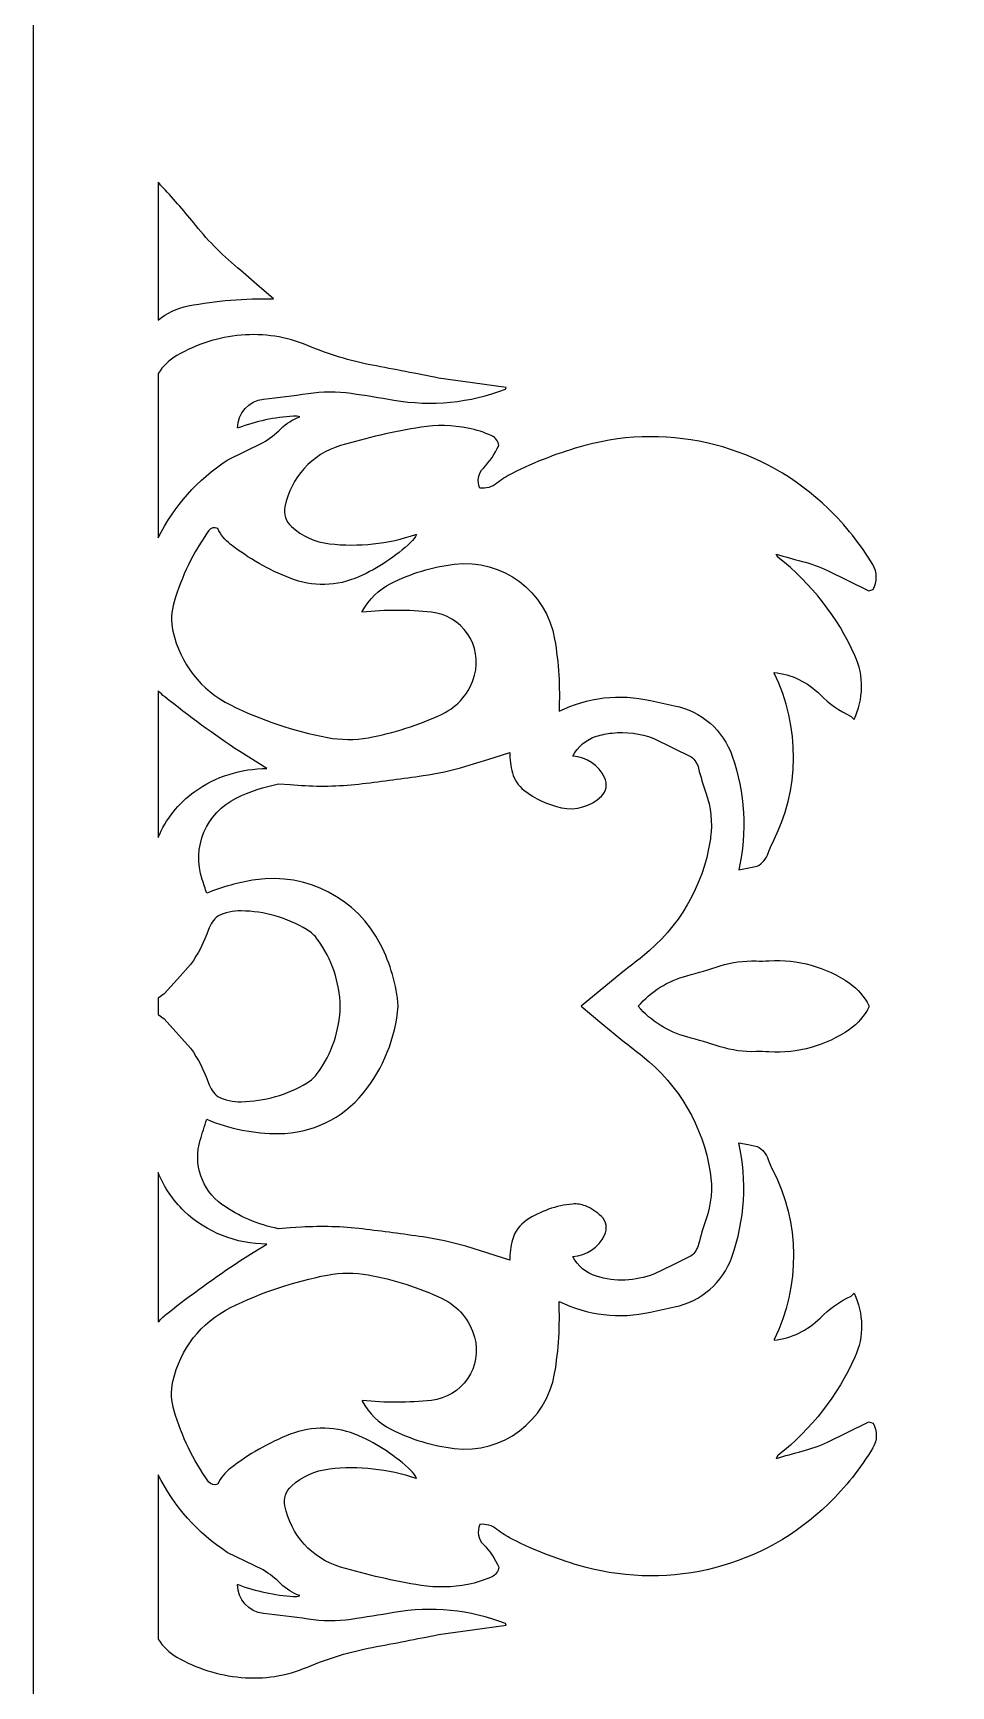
# Model space of a CAD drawing. Header units: centimetres. Extents: x -11.2 to -6.4, y -9 to 9.
# Drawn here: x -11.175 to -8.81, y -1.75 to 2.507 of the extents above; entities that cross this region are included whole.
import ezdxf

# ---------------------------------------------------------------- set-up
doc = ezdxf.new("R2010")
doc.units = ezdxf.units.CM
doc.header["$MEASUREMENT"] = 0
doc.layers.add('layer 1', color=7, linetype='Continuous')

msp = doc.modelspace()

# ---------------------------------------------------------------- linework, layer by layer
at = {"layer": 'layer 1', "color": 250}
for points, knots in [([(-11.17489, 9.00077), (-11.17489, 9.00077), (-6.44602, 9.00077), (-6.44602, 9.00077), (-6.44602, 9.00077), (-6.44602, 9.00077), (-6.44602, -9.00021), (-6.44602, -9.00021), (-6.44602, -9.00021), (-6.44602, -9.00021), (-11.17489, -9.00021), (-11.17489, -9.00021), (-11.17489, -9.00021), (-11.17489, -9.00021), (-11.17489, 9.00077), (-11.17489, 9.00077)], [0, 0, 0, 0, 0.2, 0.2, 0.2, 0.2, 0.4, 0.4, 0.4, 0.4, 0.6, 0.6, 0.6, 0.6, 1, 1, 1, 1]), ([(-10.8525, 1.76764), (-10.8525, 1.76764), (-10.8525, 2.12295), (-10.8525, 2.12295), (-10.8525, 2.12295), (-10.84853, 2.11816), (-10.84441, 2.11348), (-10.84015, 2.10892), (-10.84015, 2.10892), (-10.8109, 2.07759), (-10.7828, 2.0452), (-10.7559, 2.01182), (-10.7559, 2.01182), (-10.72169, 1.96937), (-10.68302, 1.9307), (-10.64058, 1.89649), (-10.64058, 1.89649), (-10.64058, 1.89649), (-10.59803, 1.85963), (-10.59803, 1.85963), (-10.59803, 1.85963), (-10.59803, 1.85963), (-10.55549, 1.82277), (-10.55549, 1.82277), (-10.55549, 1.82277), (-10.62921, 1.8244), (-10.7029, 1.81827), (-10.77534, 1.80448), (-10.77534, 1.80448), (-10.80402, 1.79901), (-10.83055, 1.78623), (-10.8525, 1.76764)], [0, 0, 0, 0, 0.1111111, 0.1111111, 0.1111111, 0.1111111, 0.2222222, 0.2222222, 0.2222222, 0.2222222, 0.3333333, 0.3333333, 0.3333333, 0.3333333, 0.4444444, 0.4444444, 0.4444444, 0.4444444, 0.5555556, 0.5555556, 0.5555556, 0.5555556, 0.6666667, 0.6666667, 0.6666667, 0.6666667, 0.7777778, 0.7777778, 0.7777778, 0.7777778, 1, 1, 1, 1]), ([(-10.8525, 1.20698), (-10.8525, 1.20698), (-10.8525, 1.63032), (-10.8525, 1.63032), (-10.8525, 1.63032), (-10.84075, 1.64937), (-10.82432, 1.66545), (-10.80439, 1.67686), (-10.80439, 1.67686), (-10.75363, 1.7059), (-10.69724, 1.72369), (-10.639, 1.72902), (-10.639, 1.72902), (-10.58055, 1.73438), (-10.52171, 1.72518), (-10.46767, 1.70225), (-10.46767, 1.70225), (-10.4141, 1.6795), (-10.35822, 1.66258), (-10.30102, 1.65176), (-10.30102, 1.65176), (-10.244, 1.64098), (-10.18702, 1.62993), (-10.13009, 1.61859), (-10.13009, 1.61859), (-10.13009, 1.61859), (-10.04313, 1.6063), (-10.04313, 1.6063), (-10.04313, 1.6063), (-10.04313, 1.6063), (-9.95616, 1.59401), (-9.95616, 1.59401), (-9.95616, 1.59401), (-9.95616, 1.59401), (-9.95711, 1.59212), (-9.95711, 1.59212), (-9.95711, 1.59212), (-9.95711, 1.59212), (-9.95807, 1.59022), (-9.95807, 1.59022), (-9.95807, 1.59022), (-10.04953, 1.55494), (-10.14882, 1.54515), (-10.24543, 1.56187), (-10.24543, 1.56187), (-10.28196, 1.56832), (-10.31861, 1.57417), (-10.35534, 1.5794), (-10.35534, 1.5794), (-10.39226, 1.58466), (-10.42976, 1.58449), (-10.46663, 1.57888), (-10.46663, 1.57888), (-10.50464, 1.57311), (-10.54278, 1.56824), (-10.58103, 1.56427), (-10.58103, 1.56427), (-10.61906, 1.5603), (-10.64806, 1.52827), (-10.64813, 1.49003), (-10.64813, 1.49003), (-10.64813, 1.49003), (-10.64718, 1.49003), (-10.64718, 1.49003), (-10.64718, 1.49003), (-10.64718, 1.49003), (-10.64624, 1.49003), (-10.64624, 1.49003), (-10.64624, 1.49003), (-10.60054, 1.50715), (-10.55259, 1.51748), (-10.5039, 1.52066), (-10.5039, 1.52066), (-10.49831, 1.52104), (-10.49271, 1.52026), (-10.48744, 1.51838), (-10.48744, 1.51838), (-10.50597, 1.51224), (-10.5228, 1.50182), (-10.53655, 1.48795), (-10.53655, 1.48795), (-10.55017, 1.47423), (-10.56542, 1.46223), (-10.58196, 1.45222), (-10.58196, 1.45222), (-10.58196, 1.45222), (-10.6746, 1.40684), (-10.6746, 1.40684), (-10.6746, 1.40684), (-10.75128, 1.35727), (-10.81259, 1.288), (-10.8525, 1.20698)], [0, 0, 0, 0, 0.0416667, 0.0416667, 0.0416667, 0.0416667, 0.0833333, 0.0833333, 0.0833333, 0.0833333, 0.125, 0.125, 0.125, 0.125, 0.1666667, 0.1666667, 0.1666667, 0.1666667, 0.2083333, 0.2083333, 0.2083333, 0.2083333, 0.25, 0.25, 0.25, 0.25, 0.2916667, 0.2916667, 0.2916667, 0.2916667, 0.3333333, 0.3333333, 0.3333333, 0.3333333, 0.375, 0.375, 0.375, 0.375, 0.4166667, 0.4166667, 0.4166667, 0.4166667, 0.4583333, 0.4583333, 0.4583333, 0.4583333, 0.5, 0.5, 0.5, 0.5, 0.5416667, 0.5416667, 0.5416667, 0.5416667, 0.5833333, 0.5833333, 0.5833333, 0.5833333, 0.625, 0.625, 0.625, 0.625, 0.6666667, 0.6666667, 0.6666667, 0.6666667, 0.7083333, 0.7083333, 0.7083333, 0.7083333, 0.75, 0.75, 0.75, 0.75, 0.7916667, 0.7916667, 0.7916667, 0.7916667, 0.8333333, 0.8333333, 0.8333333, 0.8333333, 0.875, 0.875, 0.875, 0.875, 0.9166667, 0.9166667, 0.9166667, 0.9166667, 1, 1, 1, 1]), ([(-9.35685, 0.35191), (-9.33519, 0.44928), (-9.34107, 0.55069), (-9.37385, 0.64489), (-9.37385, 0.64489), (-9.397, 0.71134), (-9.45342, 0.76062), (-9.5224, 0.77453), (-9.5224, 0.77453), (-9.54306, 0.7787), (-9.56367, 0.78315), (-9.5842, 0.78788), (-9.5842, 0.78788), (-9.66367, 0.80617), (-9.74696, 0.79644), (-9.82005, 0.76027), (-9.82005, 0.76027), (-9.8171, 0.82246), (-9.82089, 0.88477), (-9.83136, 0.94614), (-9.83136, 0.94614), (-9.85241, 1.06906), (-9.96588, 1.15394), (-10.08972, 1.13908), (-10.08972, 1.13908), (-10.14657, 1.13228), (-10.20178, 1.11557), (-10.25286, 1.0897), (-10.25286, 1.0897), (-10.28433, 1.07376), (-10.31011, 1.04852), (-10.32673, 1.01739), (-10.32673, 1.01739), (-10.32673, 1.01739), (-10.32673, 1.01644), (-10.32673, 1.01644), (-10.32673, 1.01644), (-10.32673, 1.01644), (-10.32673, 1.01551), (-10.32673, 1.01551), (-10.32673, 1.01551), (-10.26742, 1.02187), (-10.20759, 1.02178), (-10.14831, 1.01527), (-10.14831, 1.01527), (-10.11076, 1.01118), (-10.07689, 0.99088), (-10.05556, 0.95971), (-10.05556, 0.95971), (-10.03425, 0.92853), (-10.02767, 0.88939), (-10.03746, 0.85292), (-10.03746, 0.85292), (-10.04931, 0.80895), (-10.07993, 0.7724), (-10.12114, 0.75301), (-10.12114, 0.75301), (-10.18169, 0.72451), (-10.24574, 0.70408), (-10.31161, 0.69222), (-10.31161, 0.69222), (-10.34634, 0.68597), (-10.38194, 0.68613), (-10.41663, 0.69268), (-10.41663, 0.69268), (-10.50334, 0.70907), (-10.58742, 0.73729), (-10.66647, 0.77653), (-10.66647, 0.77653), (-10.74205, 0.81403), (-10.79652, 0.88392), (-10.81451, 0.96635), (-10.81451, 0.96635), (-10.81999, 0.99152), (-10.819, 1.01769), (-10.81162, 1.04238), (-10.81162, 1.04238), (-10.79209, 1.10769), (-10.76209, 1.16942), (-10.72283, 1.22515), (-10.72283, 1.22515), (-10.7175, 1.23271), (-10.70742, 1.23521), (-10.69918, 1.23102), (-10.69918, 1.23102), (-10.69173, 1.21515), (-10.68062, 1.20128), (-10.66674, 1.19054), (-10.66674, 1.19054), (-10.61976, 1.15419), (-10.56789, 1.12467), (-10.51263, 1.10285), (-10.51263, 1.10285), (-10.4554, 1.08025), (-10.39152, 1.08165), (-10.33535, 1.10678), (-10.33535, 1.10678), (-10.28607, 1.12882), (-10.24081, 1.1589), (-10.20142, 1.19582), (-10.20142, 1.19582), (-10.19533, 1.20153), (-10.19037, 1.20834), (-10.18682, 1.2159), (-10.18682, 1.2159), (-10.18682, 1.2159), (-10.18777, 1.2159), (-10.18777, 1.2159), (-10.18777, 1.2159), (-10.18777, 1.2159), (-10.18872, 1.2159), (-10.18872, 1.2159), (-10.18872, 1.2159), (-10.26029, 1.1914), (-10.33647, 1.18316), (-10.41163, 1.1918), (-10.41163, 1.1918), (-10.44801, 1.19598), (-10.48219, 1.21147), (-10.50934, 1.23604), (-10.50934, 1.23604), (-10.52361, 1.24895), (-10.53002, 1.26843), (-10.52625, 1.28729), (-10.52625, 1.28729), (-10.51125, 1.36217), (-10.45609, 1.42268), (-10.38295, 1.44461), (-10.38295, 1.44461), (-10.31493, 1.46499), (-10.2456, 1.4808), (-10.17548, 1.49193), (-10.17548, 1.49193), (-10.13538, 1.49828), (-10.09446, 1.49747), (-10.05465, 1.48954), (-10.05465, 1.48954), (-10.03355, 1.48535), (-10.013, 1.47878), (-9.99337, 1.46996), (-9.99337, 1.46996), (-9.9832, 1.46539), (-9.97623, 1.45574), (-9.97507, 1.44465), (-9.97507, 1.44465), (-9.98513, 1.42327), (-9.99857, 1.40364), (-10.01488, 1.38653), (-10.01488, 1.38653), (-10.02803, 1.37277), (-10.03171, 1.35251), (-10.02424, 1.335), (-10.02424, 1.335), (-10.00833, 1.33326), (-9.99239, 1.33784), (-9.97985, 1.34779), (-9.97985, 1.34779), (-9.96776, 1.35737), (-9.95476, 1.36575), (-9.94105, 1.37281), (-9.94105, 1.37281), (-9.88124, 1.40301), (-9.81852, 1.42707), (-9.75388, 1.44465), (-9.75388, 1.44465), (-9.53071, 1.50536), (-9.29188, 1.44342), (-9.12619, 1.28207), (-9.12619, 1.28207), (-9.08212, 1.23907), (-9.0437, 1.19063), (-9.01185, 1.13793), (-9.01185, 1.13793), (-9.00005, 1.1184), (-8.99968, 1.09401), (-9.01086, 1.07411), (-9.01086, 1.07411), (-9.01086, 1.07411), (-9.01653, 1.07222), (-9.01653, 1.07222), (-9.01653, 1.07222), (-9.01653, 1.07222), (-9.02221, 1.07033), (-9.02221, 1.07033), (-9.02221, 1.07033), (-9.02221, 1.07033), (-9.12808, 1.12326), (-9.12808, 1.12326), (-9.12808, 1.12326), (-9.14927, 1.13261), (-9.17117, 1.1403), (-9.19356, 1.14626), (-9.19356, 1.14626), (-9.21591, 1.15221), (-9.2382, 1.1584), (-9.26042, 1.16485), (-9.26042, 1.16485), (-9.26042, 1.16485), (-9.25665, 1.1573), (-9.25665, 1.1573), (-9.25665, 1.1573), (-9.25611, 1.15704), (-9.25559, 1.15672), (-9.25512, 1.15634), (-9.25512, 1.15634), (-9.16983, 1.08948), (-9.10209, 1.00279), (-9.05777, 0.90388), (-9.05777, 0.90388), (-9.03428, 0.85145), (-9.03511, 0.79127), (-9.06002, 0.73949), (-9.06002, 0.73949), (-9.06002, 0.73949), (-9.06758, 0.74705), (-9.06758, 0.74705), (-9.06758, 0.74705), (-9.09736, 0.76095), (-9.12446, 0.77999), (-9.14762, 0.80329), (-9.14762, 0.80329), (-9.17945, 0.83531), (-9.22123, 0.85547), (-9.2661, 0.86048), (-9.2661, 0.86048), (-9.2661, 0.86048), (-9.2661, 0.85953), (-9.2661, 0.85953), (-9.2661, 0.85953), (-9.2661, 0.85953), (-9.2661, 0.85858), (-9.2661, 0.85858), (-9.2661, 0.85858), (-9.19788, 0.72037), (-9.19942, 0.55784), (-9.27012, 0.42089), (-9.27012, 0.42089), (-9.27448, 0.41246), (-9.27817, 0.40371), (-9.28118, 0.39472), (-9.28118, 0.39472), (-9.28598, 0.38036), (-9.29616, 0.3684), (-9.30958, 0.36137), (-9.30958, 0.36137), (-9.30958, 0.36137), (-9.35685, 0.35191), (-9.35685, 0.35191), (-9.35685, 0.35191), (-9.35685, 0.35191), (-9.35685, 0.35191), (-9.35685, 0.35191)], [0, 0, 0, 0, 0.015625, 0.015625, 0.015625, 0.015625, 0.03125, 0.03125, 0.03125, 0.03125, 0.046875, 0.046875, 0.046875, 0.046875, 0.0625, 0.0625, 0.0625, 0.0625, 0.078125, 0.078125, 0.078125, 0.078125, 0.09375, 0.09375, 0.09375, 0.09375, 0.109375, 0.109375, 0.109375, 0.109375, 0.125, 0.125, 0.125, 0.125, 0.140625, 0.140625, 0.140625, 0.140625, 0.15625, 0.15625, 0.15625, 0.15625, 0.171875, 0.171875, 0.171875, 0.171875, 0.1875, 0.1875, 0.1875, 0.1875, 0.203125, 0.203125, 0.203125, 0.203125, 0.21875, 0.21875, 0.21875, 0.21875, 0.234375, 0.234375, 0.234375, 0.234375, 0.25, 0.25, 0.25, 0.25, 0.265625, 0.265625, 0.265625, 0.265625, 0.28125, 0.28125, 0.28125, 0.28125, 0.296875, 0.296875, 0.296875, 0.296875, 0.3125, 0.3125, 0.3125, 0.3125, 0.328125, 0.328125, 0.328125, 0.328125, 0.34375, 0.34375, 0.34375, 0.34375, 0.359375, 0.359375, 0.359375, 0.359375, 0.375, 0.375, 0.375, 0.375, 0.390625, 0.390625, 0.390625, 0.390625, 0.40625, 0.40625, 0.40625, 0.40625, 0.421875, 0.421875, 0.421875, 0.421875, 0.4375, 0.4375, 0.4375, 0.4375, 0.453125, 0.453125, 0.453125, 0.453125, 0.46875, 0.46875, 0.46875, 0.46875, 0.484375, 0.484375, 0.484375, 0.484375, 0.5, 0.5, 0.5, 0.5, 0.515625, 0.515625, 0.515625, 0.515625, 0.53125, 0.53125, 0.53125, 0.53125, 0.546875, 0.546875, 0.546875, 0.546875, 0.5625, 0.5625, 0.5625, 0.5625, 0.578125, 0.578125, 0.578125, 0.578125, 0.59375, 0.59375, 0.59375, 0.59375, 0.609375, 0.609375, 0.609375, 0.609375, 0.625, 0.625, 0.625, 0.625, 0.640625, 0.640625, 0.640625, 0.640625, 0.65625, 0.65625, 0.65625, 0.65625, 0.671875, 0.671875, 0.671875, 0.671875, 0.6875, 0.6875, 0.6875, 0.6875, 0.703125, 0.703125, 0.703125, 0.703125, 0.71875, 0.71875, 0.71875, 0.71875, 0.734375, 0.734375, 0.734375, 0.734375, 0.75, 0.75, 0.75, 0.75, 0.765625, 0.765625, 0.765625, 0.765625, 0.78125, 0.78125, 0.78125, 0.78125, 0.796875, 0.796875, 0.796875, 0.796875, 0.8125, 0.8125, 0.8125, 0.8125, 0.828125, 0.828125, 0.828125, 0.828125, 0.84375, 0.84375, 0.84375, 0.84375, 0.859375, 0.859375, 0.859375, 0.859375, 0.875, 0.875, 0.875, 0.875, 0.890625, 0.890625, 0.890625, 0.890625, 0.90625, 0.90625, 0.90625, 0.90625, 0.921875, 0.921875, 0.921875, 0.921875, 0.9375, 0.9375, 0.9375, 0.9375, 0.953125, 0.953125, 0.953125, 0.953125, 0.96875, 0.96875, 0.96875, 0.96875, 1, 1, 1, 1]), ([(-10.8525, 0.43507), (-10.8525, 0.43507), (-10.8525, 0.81278), (-10.8525, 0.81278), (-10.8525, 0.81278), (-10.84727, 0.80744), (-10.8417, 0.80237), (-10.83581, 0.79763), (-10.83581, 0.79763), (-10.77353, 0.74762), (-10.70901, 0.70046), (-10.64246, 0.6563), (-10.64246, 0.6563), (-10.64246, 0.6563), (-10.5725, 0.61282), (-10.5725, 0.61282), (-10.5725, 0.61282), (-10.63914, 0.6129), (-10.70418, 0.59218), (-10.75847, 0.55355), (-10.75847, 0.55355), (-10.80111, 0.5232), (-10.83329, 0.48187), (-10.8525, 0.43507)], [0, 0, 0, 0, 0.1428571, 0.1428571, 0.1428571, 0.1428571, 0.2857143, 0.2857143, 0.2857143, 0.2857143, 0.4285714, 0.4285714, 0.4285714, 0.4285714, 0.5714286, 0.5714286, 0.5714286, 0.5714286, 0.7142857, 0.7142857, 0.7142857, 0.7142857, 1, 1, 1, 1]), ([(-10.23409, 0.00028), (-10.24117, -0.08156), (-10.27262, -0.15944), (-10.32433, -0.22327), (-10.32433, -0.22327), (-10.37745, -0.28885), (-10.45728, -0.32713), (-10.54168, -0.32753), (-10.54168, -0.32753), (-10.60545, -0.32783), (-10.66866, -0.31536), (-10.72754, -0.29087), (-10.72754, -0.29087), (-10.73321, -0.30861), (-10.73876, -0.32641), (-10.74419, -0.34424), (-10.74419, -0.34424), (-10.76293, -0.40575), (-10.7405, -0.47231), (-10.6883, -0.50988), (-10.6883, -0.50988), (-10.64479, -0.54121), (-10.59494, -0.56261), (-10.54226, -0.57257), (-10.54226, -0.57257), (-10.54226, -0.57257), (-10.51296, -0.57067), (-10.51296, -0.57067), (-10.51296, -0.57067), (-10.51296, -0.57067), (-10.48365, -0.56879), (-10.48365, -0.56879), (-10.48365, -0.56879), (-10.43116, -0.56544), (-10.37847, -0.56695), (-10.32625, -0.57328), (-10.32625, -0.57328), (-10.27414, -0.57959), (-10.22211, -0.58645), (-10.17014, -0.59386), (-10.17014, -0.59386), (-10.13293, -0.59916), (-10.09617, -0.60721), (-10.06016, -0.61794), (-10.06016, -0.61794), (-10.06016, -0.61794), (-10.00344, -0.6359), (-10.00344, -0.6359), (-10.00344, -0.6359), (-10.00344, -0.6359), (-9.94671, -0.65386), (-9.94671, -0.65386), (-9.94671, -0.65386), (-9.94701, -0.63599), (-9.94475, -0.61816), (-9.94001, -0.60093), (-9.94001, -0.60093), (-9.93432, -0.5803), (-9.92132, -0.56242), (-9.90343, -0.55066), (-9.90343, -0.55066), (-9.86796, -0.52734), (-9.82731, -0.51307), (-9.78507, -0.50909), (-9.78507, -0.50909), (-9.77381, -0.50802), (-9.76245, -0.5097), (-9.75199, -0.51395), (-9.75199, -0.51395), (-9.73666, -0.52018), (-9.7227, -0.52931), (-9.71087, -0.54085), (-9.71087, -0.54085), (-9.6979, -0.55348), (-9.69458, -0.57306), (-9.70262, -0.58927), (-9.70262, -0.58927), (-9.71821, -0.62068), (-9.74917, -0.64161), (-9.78412, -0.64441), (-9.78412, -0.64441), (-9.77184, -0.66889), (-9.75009, -0.68726), (-9.72387, -0.69525), (-9.72387, -0.69525), (-9.67541, -0.71001), (-9.62341, -0.70809), (-9.57616, -0.68978), (-9.57616, -0.68978), (-9.57616, -0.68978), (-9.52795, -0.66614), (-9.52795, -0.66614), (-9.52795, -0.66614), (-9.52795, -0.66614), (-9.47973, -0.64251), (-9.47973, -0.64251), (-9.47973, -0.64251), (-9.47029, -0.63494), (-9.46359, -0.62451), (-9.46065, -0.61278), (-9.46065, -0.61278), (-9.45528, -0.59137), (-9.44892, -0.57021), (-9.44162, -0.54938), (-9.44162, -0.54938), (-9.42787, -0.51012), (-9.42407, -0.46808), (-9.43058, -0.42699), (-9.43058, -0.42699), (-9.44927, -0.30913), (-9.51135, -0.2026), (-9.60474, -0.12832), (-9.60474, -0.12832), (-9.62156, -0.11492), (-9.63851, -0.10168), (-9.65556, -0.08858), (-9.65556, -0.08858), (-9.65556, -0.08858), (-9.70944, -0.04416), (-9.70944, -0.04416), (-9.70944, -0.04416), (-9.70944, -0.04416), (-9.76333, 0.00028), (-9.76333, 0.00028), (-9.76333, 0.00028), (-9.76333, 0.00028), (-9.65556, 0.08913), (-9.65556, 0.08913), (-9.65556, 0.08913), (-9.63851, 0.10222), (-9.62156, 0.11547), (-9.60474, 0.12886), (-9.60474, 0.12886), (-9.51136, 0.20317), (-9.44925, 0.30968), (-9.43058, 0.42754), (-9.43058, 0.42754), (-9.43016, 0.4302), (-9.42979, 0.43288), (-9.42946, 0.43556), (-9.42946, 0.43556), (-9.42462, 0.47408), (-9.42876, 0.51322), (-9.44162, 0.54992), (-9.44162, 0.54992), (-9.44892, 0.57076), (-9.45528, 0.59193), (-9.46066, 0.61334), (-9.46066, 0.61334), (-9.4636, 0.62506), (-9.47029, 0.6355), (-9.47973, 0.64307), (-9.47973, 0.64307), (-9.47973, 0.64307), (-9.57616, 0.69032), (-9.57616, 0.69032), (-9.57616, 0.69032), (-9.61043, 0.7036), (-9.64721, 0.70828), (-9.68332, 0.70421), (-9.68332, 0.70421), (-9.69699, 0.70266), (-9.71056, 0.69985), (-9.72387, 0.69579), (-9.72387, 0.69579), (-9.75008, 0.6878), (-9.77185, 0.66944), (-9.78412, 0.64495), (-9.78412, 0.64495), (-9.74917, 0.64217), (-9.71823, 0.62122), (-9.70262, 0.58983), (-9.70262, 0.58983), (-9.69456, 0.57361), (-9.69791, 0.55404), (-9.71087, 0.54139), (-9.71087, 0.54139), (-9.73799, 0.51495), (-9.77657, 0.50382), (-9.81362, 0.5117), (-9.81362, 0.5117), (-9.84893, 0.51922), (-9.88208, 0.53476), (-9.91047, 0.55706), (-9.91047, 0.55706), (-9.92481, 0.56832), (-9.93516, 0.5839), (-9.94001, 0.60149), (-9.94001, 0.60149), (-9.94475, 0.61871), (-9.94701, 0.63653), (-9.94671, 0.6544), (-9.94671, 0.6544), (-9.94671, 0.6544), (-10.00344, 0.63644), (-10.00344, 0.63644), (-10.00344, 0.63644), (-10.00344, 0.63644), (-10.06016, 0.61849), (-10.06016, 0.61849), (-10.06016, 0.61849), (-10.09617, 0.60776), (-10.13293, 0.59971), (-10.17014, 0.59441), (-10.17014, 0.59441), (-10.22211, 0.587), (-10.27414, 0.58014), (-10.32625, 0.57383), (-10.32625, 0.57383), (-10.37847, 0.5675), (-10.43116, 0.566), (-10.48365, 0.56933), (-10.48365, 0.56933), (-10.48365, 0.56933), (-10.51296, 0.57122), (-10.51296, 0.57122), (-10.51296, 0.57122), (-10.51296, 0.57122), (-10.54226, 0.57311), (-10.54226, 0.57311), (-10.54226, 0.57311), (-10.58008, 0.56596), (-10.61676, 0.55376), (-10.65134, 0.53684), (-10.65134, 0.53684), (-10.72912, 0.49875), (-10.76671, 0.4091), (-10.73917, 0.32698), (-10.73917, 0.32698), (-10.7352, 0.31516), (-10.73133, 0.30331), (-10.72754, 0.29143), (-10.72754, 0.29143), (-10.68721, 0.3082), (-10.64492, 0.31986), (-10.6017, 0.32613), (-10.6017, 0.32613), (-10.46965, 0.34533), (-10.33998, 0.27803), (-10.27948, 0.15911), (-10.27948, 0.15911), (-10.2543, 0.10957), (-10.23889, 0.05564), (-10.23409, 0.00028)], [0, 0, 0, 0, 0.016129, 0.016129, 0.016129, 0.016129, 0.0322581, 0.0322581, 0.0322581, 0.0322581, 0.0483871, 0.0483871, 0.0483871, 0.0483871, 0.0645161, 0.0645161, 0.0645161, 0.0645161, 0.0806452, 0.0806452, 0.0806452, 0.0806452, 0.0967742, 0.0967742, 0.0967742, 0.0967742, 0.1129032, 0.1129032, 0.1129032, 0.1129032, 0.1290323, 0.1290323, 0.1290323, 0.1290323, 0.1451613, 0.1451613, 0.1451613, 0.1451613, 0.1612903, 0.1612903, 0.1612903, 0.1612903, 0.1774194, 0.1774194, 0.1774194, 0.1774194, 0.1935484, 0.1935484, 0.1935484, 0.1935484, 0.2096774, 0.2096774, 0.2096774, 0.2096774, 0.2258065, 0.2258065, 0.2258065, 0.2258065, 0.2419355, 0.2419355, 0.2419355, 0.2419355, 0.2580645, 0.2580645, 0.2580645, 0.2580645, 0.2741935, 0.2741935, 0.2741935, 0.2741935, 0.2903226, 0.2903226, 0.2903226, 0.2903226, 0.3064516, 0.3064516, 0.3064516, 0.3064516, 0.3225806, 0.3225806, 0.3225806, 0.3225806, 0.3387097, 0.3387097, 0.3387097, 0.3387097, 0.3548387, 0.3548387, 0.3548387, 0.3548387, 0.3709677, 0.3709677, 0.3709677, 0.3709677, 0.3870968, 0.3870968, 0.3870968, 0.3870968, 0.4032258, 0.4032258, 0.4032258, 0.4032258, 0.4193548, 0.4193548, 0.4193548, 0.4193548, 0.4354839, 0.4354839, 0.4354839, 0.4354839, 0.4516129, 0.4516129, 0.4516129, 0.4516129, 0.4677419, 0.4677419, 0.4677419, 0.4677419, 0.483871, 0.483871, 0.483871, 0.483871, 0.5, 0.5, 0.5, 0.5, 0.516129, 0.516129, 0.516129, 0.516129, 0.5322581, 0.5322581, 0.5322581, 0.5322581, 0.5483871, 0.5483871, 0.5483871, 0.5483871, 0.5645161, 0.5645161, 0.5645161, 0.5645161, 0.5806452, 0.5806452, 0.5806452, 0.5806452, 0.5967742, 0.5967742, 0.5967742, 0.5967742, 0.6129032, 0.6129032, 0.6129032, 0.6129032, 0.6290323, 0.6290323, 0.6290323, 0.6290323, 0.6451613, 0.6451613, 0.6451613, 0.6451613, 0.6612903, 0.6612903, 0.6612903, 0.6612903, 0.6774194, 0.6774194, 0.6774194, 0.6774194, 0.6935484, 0.6935484, 0.6935484, 0.6935484, 0.7096774, 0.7096774, 0.7096774, 0.7096774, 0.7258065, 0.7258065, 0.7258065, 0.7258065, 0.7419355, 0.7419355, 0.7419355, 0.7419355, 0.7580645, 0.7580645, 0.7580645, 0.7580645, 0.7741935, 0.7741935, 0.7741935, 0.7741935, 0.7903226, 0.7903226, 0.7903226, 0.7903226, 0.8064516, 0.8064516, 0.8064516, 0.8064516, 0.8225806, 0.8225806, 0.8225806, 0.8225806, 0.8387097, 0.8387097, 0.8387097, 0.8387097, 0.8548387, 0.8548387, 0.8548387, 0.8548387, 0.8709677, 0.8709677, 0.8709677, 0.8709677, 0.8870968, 0.8870968, 0.8870968, 0.8870968, 0.9032258, 0.9032258, 0.9032258, 0.9032258, 0.9193548, 0.9193548, 0.9193548, 0.9193548, 0.9354839, 0.9354839, 0.9354839, 0.9354839, 0.9516129, 0.9516129, 0.9516129, 0.9516129, 0.9677419, 0.9677419, 0.9677419, 0.9677419, 1, 1, 1, 1]), ([(-10.8525, -0.02056), (-10.8525, -0.02056), (-10.8525, 0.02111), (-10.8525, 0.02111), (-10.8525, 0.02111), (-10.8525, 0.02111), (-10.83719, 0.03242), (-10.83719, 0.03242), (-10.83719, 0.03242), (-10.83719, 0.03242), (-10.80316, 0.07023), (-10.80316, 0.07023), (-10.80316, 0.07023), (-10.80316, 0.07023), (-10.76914, 0.10803), (-10.76914, 0.10803), (-10.76914, 0.10803), (-10.7496, 0.13557), (-10.73409, 0.16577), (-10.72312, 0.19769), (-10.72312, 0.19769), (-10.71843, 0.21134), (-10.71017, 0.22346), (-10.69918, 0.23282), (-10.69918, 0.23282), (-10.68041, 0.24182), (-10.65981, 0.24636), (-10.63899, 0.24606), (-10.63899, 0.24606), (-10.57904, 0.2452), (-10.52041, 0.22842), (-10.46909, 0.19742), (-10.46909, 0.19742), (-10.45845, 0.19099), (-10.4492, 0.18251), (-10.44187, 0.17248), (-10.44187, 0.17248), (-10.4053, 0.12237), (-10.38493, 0.0623), (-10.38345, 0.00028), (-10.38345, 0.00028), (-10.38492, -0.06175), (-10.40531, -0.12181), (-10.44187, -0.17193), (-10.44187, -0.17193), (-10.4492, -0.18196), (-10.45845, -0.19044), (-10.46909, -0.19687), (-10.46909, -0.19687), (-10.5204, -0.22786), (-10.57901, -0.24464), (-10.63896, -0.24552), (-10.63896, -0.24552), (-10.65979, -0.24582), (-10.6804, -0.24128), (-10.69918, -0.23225), (-10.69918, -0.23225), (-10.71008, -0.22297), (-10.7183, -0.21093), (-10.72296, -0.19739), (-10.72296, -0.19739), (-10.73398, -0.16539), (-10.74954, -0.1351), (-10.76914, -0.10749), (-10.76914, -0.10749), (-10.76914, -0.10749), (-10.83719, -0.03187), (-10.83719, -0.03187), (-10.83719, -0.03187), (-10.83719, -0.03187), (-10.8525, -0.02056), (-10.8525, -0.02056)], [0, 0, 0, 0, 0.0526316, 0.0526316, 0.0526316, 0.0526316, 0.1052632, 0.1052632, 0.1052632, 0.1052632, 0.1578947, 0.1578947, 0.1578947, 0.1578947, 0.2105263, 0.2105263, 0.2105263, 0.2105263, 0.2631579, 0.2631579, 0.2631579, 0.2631579, 0.3157895, 0.3157895, 0.3157895, 0.3157895, 0.3684211, 0.3684211, 0.3684211, 0.3684211, 0.4210526, 0.4210526, 0.4210526, 0.4210526, 0.4736842, 0.4736842, 0.4736842, 0.4736842, 0.5263158, 0.5263158, 0.5263158, 0.5263158, 0.5789474, 0.5789474, 0.5789474, 0.5789474, 0.6315789, 0.6315789, 0.6315789, 0.6315789, 0.6842105, 0.6842105, 0.6842105, 0.6842105, 0.7368421, 0.7368421, 0.7368421, 0.7368421, 0.7894737, 0.7894737, 0.7894737, 0.7894737, 0.8421053, 0.8421053, 0.8421053, 0.8421053, 0.8947368, 0.8947368, 0.8947368, 0.8947368, 1, 1, 1, 1]), ([(-9.61586, 0.00028), (-9.58311, -0.03813), (-9.53947, -0.06563), (-9.49068, -0.07859), (-9.49068, -0.07859), (-9.46181, -0.08626), (-9.43313, -0.09465), (-9.40467, -0.10375), (-9.40467, -0.10375), (-9.37488, -0.11328), (-9.34369, -0.11761), (-9.31244, -0.11655), (-9.31244, -0.11655), (-9.30134, -0.11619), (-9.29024, -0.11633), (-9.27916, -0.117), (-9.27916, -0.117), (-9.20542, -0.12145), (-9.13235, -0.10112), (-9.07154, -0.05919), (-9.07154, -0.05919), (-9.05037, -0.0446), (-9.03338, -0.02477), (-9.02221, -0.00161), (-9.02221, -0.00161), (-9.02221, -0.00161), (-9.02221, -0.00067), (-9.02221, -0.00067), (-9.02221, -0.00067), (-9.02221, -0.00067), (-9.02221, 0.00028), (-9.02221, 0.00028), (-9.02221, 0.00028), (-9.02221, 0.00028), (-9.02221, 0.00123), (-9.02221, 0.00123), (-9.02221, 0.00123), (-9.02221, 0.00123), (-9.02221, 0.00217), (-9.02221, 0.00217), (-9.02221, 0.00217), (-9.03338, 0.02532), (-9.05037, 0.04516), (-9.07154, 0.05974), (-9.07154, 0.05974), (-9.13236, 0.10166), (-9.20542, 0.12201), (-9.27916, 0.11755), (-9.27916, 0.11755), (-9.29024, 0.11688), (-9.30135, 0.11673), (-9.31244, 0.11711), (-9.31244, 0.11711), (-9.34369, 0.11815), (-9.37488, 0.11382), (-9.40467, 0.1043), (-9.40467, 0.1043), (-9.43313, 0.0952), (-9.46181, 0.08681), (-9.49068, 0.07914), (-9.49068, 0.07914), (-9.53947, 0.06617), (-9.58311, 0.03868), (-9.61586, 0.00028)], [0, 0, 0, 0, 0.0588235, 0.0588235, 0.0588235, 0.0588235, 0.1176471, 0.1176471, 0.1176471, 0.1176471, 0.1764706, 0.1764706, 0.1764706, 0.1764706, 0.2352941, 0.2352941, 0.2352941, 0.2352941, 0.2941176, 0.2941176, 0.2941176, 0.2941176, 0.3529412, 0.3529412, 0.3529412, 0.3529412, 0.4117647, 0.4117647, 0.4117647, 0.4117647, 0.4705882, 0.4705882, 0.4705882, 0.4705882, 0.5294118, 0.5294118, 0.5294118, 0.5294118, 0.5882353, 0.5882353, 0.5882353, 0.5882353, 0.6470588, 0.6470588, 0.6470588, 0.6470588, 0.7058824, 0.7058824, 0.7058824, 0.7058824, 0.7647059, 0.7647059, 0.7647059, 0.7647059, 0.8235294, 0.8235294, 0.8235294, 0.8235294, 0.8823529, 0.8823529, 0.8823529, 0.8823529, 1, 1, 1, 1]), ([(-9.35685, -0.35137), (-9.33508, -0.44919), (-9.34126, -0.55121), (-9.37466, -0.6457), (-9.37466, -0.6457), (-9.39788, -0.71146), (-9.45405, -0.76018), (-9.5224, -0.77398), (-9.5224, -0.77398), (-9.54307, -0.77814), (-9.56367, -0.78259), (-9.58422, -0.78733), (-9.58422, -0.78733), (-9.66364, -0.80565), (-9.747, -0.79587), (-9.82005, -0.75971), (-9.82005, -0.75971), (-9.8171, -0.8219), (-9.82089, -0.88422), (-9.83136, -0.94558), (-9.83136, -0.94558), (-9.85224, -1.06839), (-9.96601, -1.15322), (-10.08972, -1.13852), (-10.08972, -1.13852), (-10.14656, -1.13173), (-10.20179, -1.11501), (-10.25285, -1.08915), (-10.25285, -1.08915), (-10.28432, -1.07322), (-10.31011, -1.04796), (-10.32673, -1.01684), (-10.32673, -1.01684), (-10.32673, -1.01684), (-10.32673, -1.0159), (-10.32673, -1.0159), (-10.32673, -1.0159), (-10.32673, -1.0159), (-10.32673, -1.01495), (-10.32673, -1.01495), (-10.32673, -1.01495), (-10.26742, -1.02131), (-10.20761, -1.02124), (-10.14831, -1.01472), (-10.14831, -1.01472), (-10.11072, -1.01055), (-10.07682, -0.99017), (-10.05553, -0.95892), (-10.05553, -0.95892), (-10.03422, -0.92766), (-10.02759, -0.88888), (-10.03746, -0.85237), (-10.03746, -0.85237), (-10.04933, -0.80837), (-10.0799, -0.77184), (-10.12113, -0.75246), (-10.12113, -0.75246), (-10.1817, -0.72396), (-10.24572, -0.70352), (-10.31161, -0.69166), (-10.31161, -0.69166), (-10.34623, -0.68543), (-10.3817, -0.68558), (-10.41627, -0.69209), (-10.41627, -0.69209), (-10.50313, -0.70845), (-10.58731, -0.73668), (-10.66648, -0.77598), (-10.66648, -0.77598), (-10.74208, -0.81354), (-10.79653, -0.88331), (-10.81451, -0.9658), (-10.81451, -0.9658), (-10.81998, -0.99092), (-10.819, -1.01699), (-10.81165, -1.04163), (-10.81165, -1.04163), (-10.79214, -1.10703), (-10.76215, -1.16881), (-10.72283, -1.2246), (-10.72283, -1.2246), (-10.7175, -1.23217), (-10.70743, -1.23467), (-10.69918, -1.23048), (-10.69918, -1.23048), (-10.69174, -1.21461), (-10.68062, -1.20072), (-10.66675, -1.18999), (-10.66675, -1.18999), (-10.61978, -1.15364), (-10.56788, -1.12412), (-10.51264, -1.10229), (-10.51264, -1.10229), (-10.45544, -1.07969), (-10.3915, -1.08113), (-10.33535, -1.10623), (-10.33535, -1.10623), (-10.28608, -1.12826), (-10.2408, -1.15837), (-10.20141, -1.19528), (-10.20141, -1.19528), (-10.19532, -1.20098), (-10.19037, -1.20779), (-10.18682, -1.21535), (-10.18682, -1.21535), (-10.18682, -1.21535), (-10.18777, -1.21535), (-10.18777, -1.21535), (-10.18777, -1.21535), (-10.18777, -1.21535), (-10.18872, -1.21535), (-10.18872, -1.21535), (-10.18872, -1.21535), (-10.26031, -1.19083), (-10.33644, -1.18261), (-10.41163, -1.19125), (-10.41163, -1.19125), (-10.44802, -1.19544), (-10.48218, -1.2109), (-10.50934, -1.23549), (-10.50934, -1.23549), (-10.52361, -1.24842), (-10.53004, -1.26787), (-10.52625, -1.28674), (-10.52625, -1.28674), (-10.51121, -1.36166), (-10.45615, -1.42215), (-10.38295, -1.44406), (-10.38295, -1.44406), (-10.31492, -1.46444), (-10.24561, -1.48025), (-10.17548, -1.49137), (-10.17548, -1.49137), (-10.13538, -1.49773), (-10.09447, -1.49694), (-10.05465, -1.489), (-10.05465, -1.489), (-10.03355, -1.4848), (-10.013, -1.47823), (-9.99337, -1.4694), (-9.99337, -1.4694), (-9.9832, -1.46483), (-9.97623, -1.4552), (-9.97507, -1.4441), (-9.97507, -1.4441), (-9.98513, -1.42271), (-9.99857, -1.40308), (-10.01488, -1.38599), (-10.01488, -1.38599), (-10.02803, -1.37223), (-10.03169, -1.35195), (-10.02424, -1.33446), (-10.02424, -1.33446), (-10.00834, -1.33271), (-9.99239, -1.3373), (-9.97986, -1.34723), (-9.97986, -1.34723), (-9.96776, -1.35683), (-9.95476, -1.36521), (-9.94105, -1.37227), (-9.94105, -1.37227), (-9.88124, -1.40246), (-9.81854, -1.42653), (-9.75388, -1.4441), (-9.75388, -1.4441), (-9.53052, -1.50478), (-9.29194, -1.44306), (-9.12619, -1.28151), (-9.12619, -1.28151), (-9.08211, -1.23851), (-9.0437, -1.19008), (-9.01185, -1.13737), (-9.01185, -1.13737), (-9.00005, -1.11782), (-8.99967, -1.09345), (-9.01086, -1.07355), (-9.01086, -1.07355), (-9.01086, -1.07355), (-9.01653, -1.07166), (-9.01653, -1.07166), (-9.01653, -1.07166), (-9.01653, -1.07166), (-9.02221, -1.06977), (-9.02221, -1.06977), (-9.02221, -1.06977), (-9.02221, -1.06977), (-9.12808, -1.12271), (-9.12808, -1.12271), (-9.12808, -1.12271), (-9.14927, -1.13207), (-9.17117, -1.13976), (-9.19356, -1.14571), (-9.19356, -1.14571), (-9.21591, -1.15166), (-9.2382, -1.15786), (-9.26042, -1.1643), (-9.26042, -1.1643), (-9.26042, -1.1643), (-9.25665, -1.15674), (-9.25665, -1.15674), (-9.25665, -1.15674), (-9.25611, -1.15648), (-9.25559, -1.15616), (-9.25512, -1.15579), (-9.25512, -1.15579), (-9.16981, -1.08889), (-9.10209, -1.00227), (-9.05777, -0.90332), (-9.05777, -0.90332), (-9.03428, -0.85085), (-9.03508, -0.79074), (-9.06002, -0.73893), (-9.06002, -0.73893), (-9.06002, -0.73893), (-9.06758, -0.74649), (-9.06758, -0.74649), (-9.06758, -0.74649), (-9.09736, -0.76039), (-9.12445, -0.77942), (-9.14762, -0.80273), (-9.14762, -0.80273), (-9.17944, -0.83473), (-9.22125, -0.85491), (-9.2661, -0.85992), (-9.2661, -0.85992), (-9.2661, -0.85992), (-9.2661, -0.85898), (-9.2661, -0.85898), (-9.2661, -0.85898), (-9.2661, -0.85898), (-9.2661, -0.85804), (-9.2661, -0.85804), (-9.2661, -0.85804), (-9.19789, -0.71972), (-9.19934, -0.55738), (-9.27011, -0.42036), (-9.27011, -0.42036), (-9.27446, -0.41193), (-9.27817, -0.40317), (-9.28118, -0.39417), (-9.28118, -0.39417), (-9.28599, -0.37981), (-9.29616, -0.36786), (-9.30958, -0.36082), (-9.30958, -0.36082), (-9.30958, -0.36082), (-9.33321, -0.3561), (-9.33321, -0.3561), (-9.33321, -0.3561), (-9.33321, -0.3561), (-9.35685, -0.35137), (-9.35685, -0.35137)], [0, 0, 0, 0, 0.015625, 0.015625, 0.015625, 0.015625, 0.03125, 0.03125, 0.03125, 0.03125, 0.046875, 0.046875, 0.046875, 0.046875, 0.0625, 0.0625, 0.0625, 0.0625, 0.078125, 0.078125, 0.078125, 0.078125, 0.09375, 0.09375, 0.09375, 0.09375, 0.109375, 0.109375, 0.109375, 0.109375, 0.125, 0.125, 0.125, 0.125, 0.140625, 0.140625, 0.140625, 0.140625, 0.15625, 0.15625, 0.15625, 0.15625, 0.171875, 0.171875, 0.171875, 0.171875, 0.1875, 0.1875, 0.1875, 0.1875, 0.203125, 0.203125, 0.203125, 0.203125, 0.21875, 0.21875, 0.21875, 0.21875, 0.234375, 0.234375, 0.234375, 0.234375, 0.25, 0.25, 0.25, 0.25, 0.265625, 0.265625, 0.265625, 0.265625, 0.28125, 0.28125, 0.28125, 0.28125, 0.296875, 0.296875, 0.296875, 0.296875, 0.3125, 0.3125, 0.3125, 0.3125, 0.328125, 0.328125, 0.328125, 0.328125, 0.34375, 0.34375, 0.34375, 0.34375, 0.359375, 0.359375, 0.359375, 0.359375, 0.375, 0.375, 0.375, 0.375, 0.390625, 0.390625, 0.390625, 0.390625, 0.40625, 0.40625, 0.40625, 0.40625, 0.421875, 0.421875, 0.421875, 0.421875, 0.4375, 0.4375, 0.4375, 0.4375, 0.453125, 0.453125, 0.453125, 0.453125, 0.46875, 0.46875, 0.46875, 0.46875, 0.484375, 0.484375, 0.484375, 0.484375, 0.5, 0.5, 0.5, 0.5, 0.515625, 0.515625, 0.515625, 0.515625, 0.53125, 0.53125, 0.53125, 0.53125, 0.546875, 0.546875, 0.546875, 0.546875, 0.5625, 0.5625, 0.5625, 0.5625, 0.578125, 0.578125, 0.578125, 0.578125, 0.59375, 0.59375, 0.59375, 0.59375, 0.609375, 0.609375, 0.609375, 0.609375, 0.625, 0.625, 0.625, 0.625, 0.640625, 0.640625, 0.640625, 0.640625, 0.65625, 0.65625, 0.65625, 0.65625, 0.671875, 0.671875, 0.671875, 0.671875, 0.6875, 0.6875, 0.6875, 0.6875, 0.703125, 0.703125, 0.703125, 0.703125, 0.71875, 0.71875, 0.71875, 0.71875, 0.734375, 0.734375, 0.734375, 0.734375, 0.75, 0.75, 0.75, 0.75, 0.765625, 0.765625, 0.765625, 0.765625, 0.78125, 0.78125, 0.78125, 0.78125, 0.796875, 0.796875, 0.796875, 0.796875, 0.8125, 0.8125, 0.8125, 0.8125, 0.828125, 0.828125, 0.828125, 0.828125, 0.84375, 0.84375, 0.84375, 0.84375, 0.859375, 0.859375, 0.859375, 0.859375, 0.875, 0.875, 0.875, 0.875, 0.890625, 0.890625, 0.890625, 0.890625, 0.90625, 0.90625, 0.90625, 0.90625, 0.921875, 0.921875, 0.921875, 0.921875, 0.9375, 0.9375, 0.9375, 0.9375, 0.953125, 0.953125, 0.953125, 0.953125, 0.96875, 0.96875, 0.96875, 0.96875, 1, 1, 1, 1]), ([(-10.8525, -0.81276), (-10.8525, -0.81276), (-10.8525, -0.42781), (-10.8525, -0.42781), (-10.8525, -0.42781), (-10.83784, -0.46517), (-10.81509, -0.49933), (-10.78531, -0.52756), (-10.78531, -0.52756), (-10.72787, -0.58203), (-10.65166, -0.61238), (-10.5725, -0.61226), (-10.5725, -0.61226), (-10.5725, -0.61226), (-10.60748, -0.63401), (-10.60748, -0.63401), (-10.60748, -0.63401), (-10.60748, -0.63401), (-10.64246, -0.65575), (-10.64246, -0.65575), (-10.64246, -0.65575), (-10.70575, -0.69774), (-10.76735, -0.74226), (-10.82708, -0.78916), (-10.82708, -0.78916), (-10.83626, -0.79637), (-10.84474, -0.80427), (-10.8525, -0.81276)], [0, 0, 0, 0, 0.125, 0.125, 0.125, 0.125, 0.25, 0.25, 0.25, 0.25, 0.375, 0.375, 0.375, 0.375, 0.5, 0.5, 0.5, 0.5, 0.625, 0.625, 0.625, 0.625, 0.75, 0.75, 0.75, 0.75, 1, 1, 1, 1]), ([(-10.8525, -1.62974), (-10.8525, -1.62974), (-10.8525, -1.20639), (-10.8525, -1.20639), (-10.8525, -1.20639), (-10.81258, -1.28742), (-10.75129, -1.35673), (-10.6746, -1.40629), (-10.6746, -1.40629), (-10.6746, -1.40629), (-10.58196, -1.45167), (-10.58196, -1.45167), (-10.58196, -1.45167), (-10.56542, -1.46168), (-10.55017, -1.47369), (-10.53655, -1.48741), (-10.53655, -1.48741), (-10.5228, -1.50126), (-10.50597, -1.5117), (-10.48744, -1.51784), (-10.48744, -1.51784), (-10.49269, -1.51971), (-10.49826, -1.52048), (-10.50383, -1.52011), (-10.50383, -1.52011), (-10.55255, -1.51692), (-10.60051, -1.50659), (-10.64624, -1.48948), (-10.64624, -1.48948), (-10.64624, -1.48948), (-10.64718, -1.48948), (-10.64718, -1.48948), (-10.64718, -1.48948), (-10.64718, -1.48948), (-10.64813, -1.48948), (-10.64813, -1.48948), (-10.64813, -1.48948), (-10.64802, -1.52772), (-10.61907, -1.55979), (-10.58103, -1.56371), (-10.58103, -1.56371), (-10.54278, -1.56768), (-10.50464, -1.57255), (-10.46663, -1.57833), (-10.46663, -1.57833), (-10.42976, -1.58394), (-10.39226, -1.58412), (-10.35534, -1.57886), (-10.35534, -1.57886), (-10.31861, -1.57362), (-10.28196, -1.56777), (-10.24543, -1.56132), (-10.24543, -1.56132), (-10.14882, -1.54459), (-10.04954, -1.55441), (-9.95807, -1.58968), (-9.95807, -1.58968), (-9.95807, -1.58968), (-9.95711, -1.59157), (-9.95711, -1.59157), (-9.95711, -1.59157), (-9.95711, -1.59157), (-9.95616, -1.59347), (-9.95616, -1.59347), (-9.95616, -1.59347), (-9.95616, -1.59347), (-10.04313, -1.60575), (-10.04313, -1.60575), (-10.04313, -1.60575), (-10.04313, -1.60575), (-10.13009, -1.61803), (-10.13009, -1.61803), (-10.13009, -1.61803), (-10.18702, -1.62937), (-10.24399, -1.64044), (-10.30102, -1.65122), (-10.30102, -1.65122), (-10.35822, -1.66203), (-10.41409, -1.67896), (-10.46767, -1.7017), (-10.46767, -1.7017), (-10.52171, -1.72463), (-10.58055, -1.73382), (-10.639, -1.72847), (-10.639, -1.72847), (-10.69724, -1.72314), (-10.75363, -1.70535), (-10.80439, -1.67631), (-10.80439, -1.67631), (-10.82432, -1.66491), (-10.84075, -1.64879), (-10.8525, -1.62974)], [0, 0, 0, 0, 0.0416667, 0.0416667, 0.0416667, 0.0416667, 0.0833333, 0.0833333, 0.0833333, 0.0833333, 0.125, 0.125, 0.125, 0.125, 0.1666667, 0.1666667, 0.1666667, 0.1666667, 0.2083333, 0.2083333, 0.2083333, 0.2083333, 0.25, 0.25, 0.25, 0.25, 0.2916667, 0.2916667, 0.2916667, 0.2916667, 0.3333333, 0.3333333, 0.3333333, 0.3333333, 0.375, 0.375, 0.375, 0.375, 0.4166667, 0.4166667, 0.4166667, 0.4166667, 0.4583333, 0.4583333, 0.4583333, 0.4583333, 0.5, 0.5, 0.5, 0.5, 0.5416667, 0.5416667, 0.5416667, 0.5416667, 0.5833333, 0.5833333, 0.5833333, 0.5833333, 0.625, 0.625, 0.625, 0.625, 0.6666667, 0.6666667, 0.6666667, 0.6666667, 0.7083333, 0.7083333, 0.7083333, 0.7083333, 0.75, 0.75, 0.75, 0.75, 0.7916667, 0.7916667, 0.7916667, 0.7916667, 0.8333333, 0.8333333, 0.8333333, 0.8333333, 0.875, 0.875, 0.875, 0.875, 0.9166667, 0.9166667, 0.9166667, 0.9166667, 1, 1, 1, 1])]:
    msp.add_open_spline(points, degree=3, knots=knots, dxfattribs=at)

doc.saveas('drawing.dxf')
